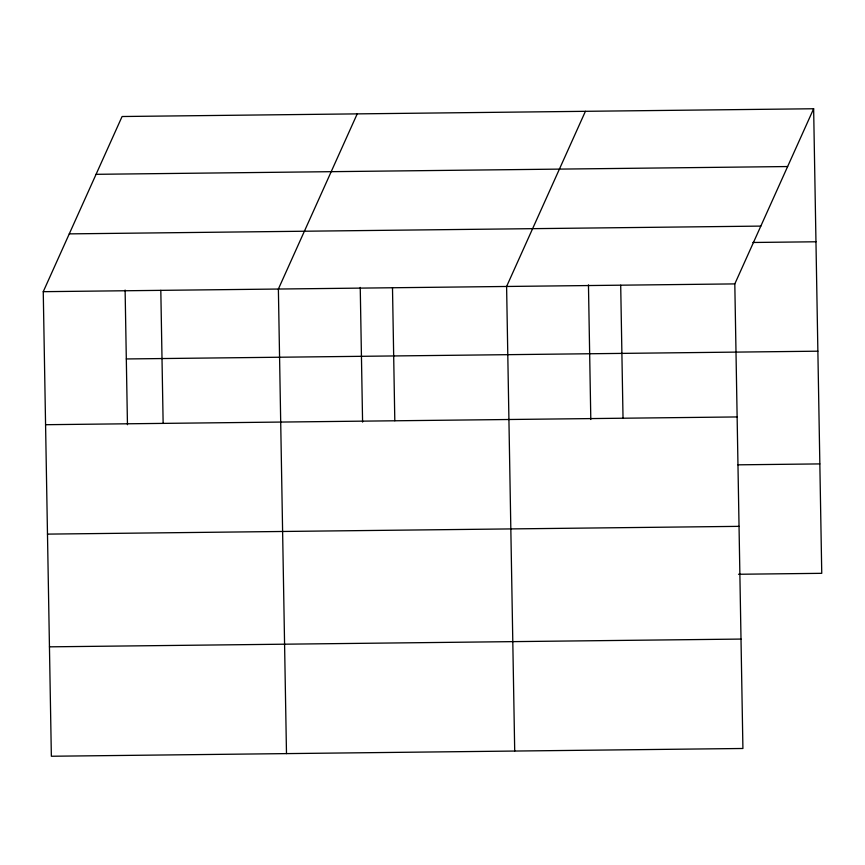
<?xml version="1.0" encoding="UTF-8"?>
<svg xmlns="http://www.w3.org/2000/svg" width="865" height="865" viewBox="0 0 865 865"><rect width="100%" height="100%" fill="white"/><g stroke="black" fill="none" stroke-linecap="round" stroke-linejoin="round"><path stroke-width="1.3" d="M813.641 108.752L734.807 283.904L742.916 748.485L51.359 756.248L43.25 291.678L122.084 116.516L813.641 108.752L821.75 573.322L738.515 574.263M357.213 113.877L278.379 289.029L286.488 753.61M585.421 111.315L506.598 286.466L514.707 751.047M96.069 174.319L787.626 166.545M69.265 233.874L760.822 226.1M752.864 242.481L815.965 241.778M43.25 291.678L734.807 283.904M126.312 358.953L817.868 351.19M45.575 424.704L737.131 416.941M737.953 464.829L819.836 463.91M47.478 534.116L739.045 526.353M49.446 646.836L741.013 639.073M620.702 285.19L623.027 418.217M588.46 284.866L590.806 419.503M392.494 287.753L394.808 420.779M360.24 287.429L362.586 422.066M160.814 290.348L163.139 423.385M125.111 290.067L127.458 424.715"/></g></svg>
